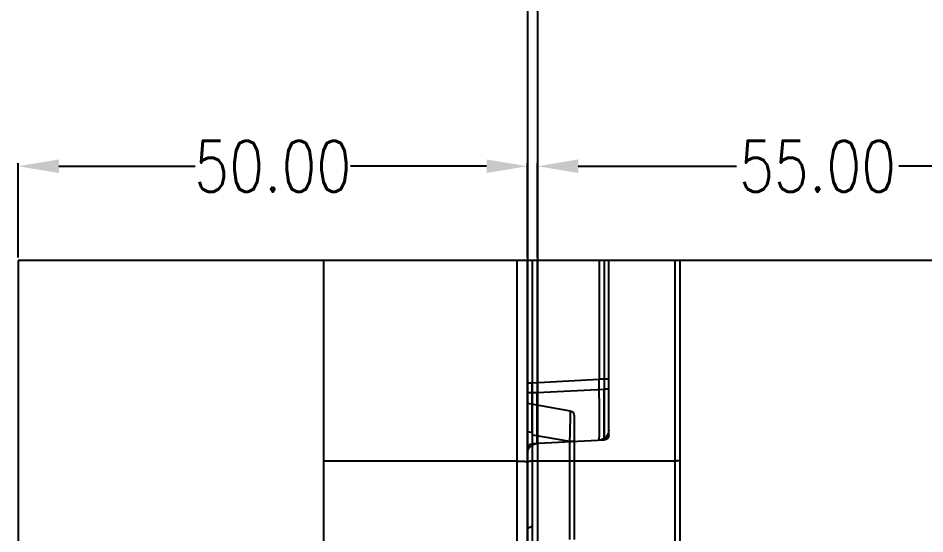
# Model space of a CAD drawing. Header units: millimetres. Extents: x 29875 to 31218, y -21313 to -20364.
# Drawn here: x 30116.7 to 30205.7, y -20539.1 to -20488.4 of the extents above; entities that cross this region are included whole.
import ezdxf

# ---------------------------------------------------------------- set-up
doc = ezdxf.new("R2010")
doc.units = ezdxf.units.MM
doc.header["$LTSCALE"] = 8
doc.layers.get('DEFPOINTS').update_dxf_attribs({"color": 6})
doc.layers.add('Cav-cor', color=30, linetype='Continuous')
doc.layers.add('WT', color=4, linetype='Continuous')
doc.layers.add('dim', color=3, linetype='Continuous', lineweight=15)
doc.styles.get("Standard").update_dxf_attribs({"font": 'txt.shx', "width": 0.8, "bigfont": 'chineset.shx'})
doc.dimstyles.new('ISO-25', dxfattribs={"dimtxt": 5, "dimasz": 4, "dimexe": 0.3, "dimexo": 0.3, "dimtad": 0, "dimzin": 1, "dimdsep": 46, "dimtxsty": 'Standard', "dimcen": 0, "dimclrd": 3, "dimclre": 3, "dimclrt": 3, "dimazin": 0, "dimtfac": 1, "dimtofl": 0, "dimtmove": 0, "dimatfit": 0, "dimfxl": 0, "dimarcsym": 0})

# ---------------------------------------------------------------- blocks, each defined once
blk = doc.blocks.new('*D26986')
at = {"layer": 'DEFPOINTS', "color": 0}
for p in [(30166.706, -20502.974), (30116.706, -20512.239), (30166.706, -20512.239)]:
    blk.add_point(p, dxfattribs=at)
at = {"layer": 'dim', "color": 3, "lineweight": -2}
for p, q in [((30116.706, -20511.939), (30116.706, -20502.674)), ((30120.706, -20502.974), (30134.081, -20502.974)), ((30162.706, -20502.974), (30149.331, -20502.974)), ((30166.706, -20511.939), (30166.706, -20502.674))]:
    blk.add_line(p, q, dxfattribs=at)
at = {"layer": 'dim', "color": 3}
for points in [[(30120.706, -20502.308), (30120.706, -20503.641), (30116.706, -20502.974)], [(30162.706, -20503.641), (30162.706, -20502.308), (30166.706, -20502.974)]]:
    blk.add_solid(points, dxfattribs=at)
at = {"layer": 'dim', "color": 3, "insert": (30141.706, -20502.974), "char_height": 5, "attachment_point": 5}
blk.add_mtext('50.00', dxfattribs=at)
blk = doc.blocks.new('*D26987')
at = {"layer": 'DEFPOINTS', "color": 0}
for p in [(30222.706, -20502.974), (30167.706, -20512.239), (30222.706, -20512.239)]:
    blk.add_point(p, dxfattribs=at)
at = {"layer": 'dim', "color": 3, "lineweight": -2}
for p, q in [((30167.706, -20511.939), (30167.706, -20502.674)), ((30171.706, -20502.974), (30187.248, -20502.974)), ((30218.706, -20502.974), (30203.164, -20502.974)), ((30222.706, -20511.939), (30222.706, -20502.674))]:
    blk.add_line(p, q, dxfattribs=at)
at = {"layer": 'dim', "color": 3}
for points in [[(30171.706, -20502.308), (30171.706, -20503.641), (30167.706, -20502.974)], [(30218.706, -20503.641), (30218.706, -20502.308), (30222.706, -20502.974)]]:
    blk.add_solid(points, dxfattribs=at)
at = {"layer": 'dim', "color": 3, "insert": (30195.206, -20502.974), "char_height": 5, "attachment_point": 5}
blk.add_mtext('55.00', dxfattribs=at)
blk = doc.blocks.new('20160903.150404')
at = {"layer": 'Cav-cor', "color": 241}
for p, q in [((-15, 161.788), (-15, 191.051)), ((-14.5, 162.288), (-14.5, 191.051)), ((-8, 173.945), (-8, 191.051)), ((-7.526, 191.051), (-7.526, 178.439)), ((-7.052, 191.051), (-7.052, 179.412)), ((-1, 191.051), (-1, 162.288)), ((-0.948, 191.051), (-0.948, 178.094)), ((-0.474, 191.051), (-0.474, 179.068)), ((0, 172.577), (0, 191.051)), ((1, 162.288), (1, 191.051)), ((20, 160.527), (20, 191.051)), ((-8, 179.412), (-7.052, 179.412)), ((-0.474, 179.068), (-7.052, 179.412)), ((0, 179.068), (-0.474, 179.068)), ((-8, 178.439), (-7.526, 178.439)), ((-0.948, 178.094), (-7.526, 178.439)), ((0, 178.094), (-0.948, 178.094)), ((0, 177.051), (-4.187, 176.313)), ((-0.51, 163.232), (-0.51, 176.961)), ((-0.466, 176.959), (-0.467, 177.041)), ((-4.6, 175.82), (-4.6, 163.671)), ((-0.51, 173.961), (-4.144, 173.32)), ((0, 174.269), (-0.51, 174.179)), ((-0.464, 174.176), (-0.464, 174.207)), ((-7.531, 173.569), (-7.531, 173.557)), ((-7.526, 173.445), (-0.474, 173.076)), ((-4.144, 173.32), (-4.6, 173.32)), ((-4.144, 173.32), (-4.144, 163.679)), ((0, 147.797), (0, 172.577)), ((-14.5, 171.385), (-1, 171.385)), ((1, 171.385), (20, 171.385))]:
    blk.add_line(p, q, dxfattribs=at)
for centre, radius, start, end in [((-4.1, 175.82), 0.5, 99.99965, 179.99798), ((-589.464, 174.98), 589.001, 359.92481, 0.19258), ((-7, 174.419), 1, 180, 267), ((-7.5, 173.945), 0.5, 180, 267), ((-1, 172.102), 1, 0, 87), ((-0.5, 172.577), 0.5, 0, 87), ((-1.518, 162.711), 2.523, 53.02209, 66.45931), ((-1.513, 162.72), 2.513, 52.99417, 66.48724)]:
    blk.add_arc(centre, radius, start, end, dxfattribs=at)
for points, knots in [([(-7.052, 173.421), (-7.053, 173.421), (-7.054, 173.424), (-7.055, 173.429), (-7.056, 173.438), (-7.058, 173.457), (-7.06, 173.491), (-7.062, 173.541), (-7.064, 173.605), (-7.065, 173.684), (-7.067, 173.776), (-7.069, 173.926), (-7.071, 174.145), (-7.073, 174.447), (-7.074, 174.796), (-7.074, 175.189), (-7.074, 175.624), (-7.073, 176.094), (-7.071, 176.597), (-7.067, 177.317), (-7.062, 178.259), (-7.056, 179.023), (-7.052, 179.412)], [0, 0, 0, 0, 0.000377, 0.001313, 0.002839, 0.00496, 0.010986, 0.01939, 0.03015, 0.043242, 0.058637, 0.076298, 0.118243, 0.16868, 0.227125, 0.293014, 0.365717, 0.444528, 0.52869, 0.617393, 0.804944, 1, 1, 1, 1]), ([(-0.474, 179.068), (-0.472, 178.678), (-0.469, 177.914), (-0.466, 176.972), (-0.465, 176.252), (-0.464, 175.749), (-0.463, 175.277), (-0.463, 174.843), (-0.463, 174.449), (-0.464, 174.1), (-0.464, 173.839), (-0.465, 173.654), (-0.466, 173.535), (-0.467, 173.43), (-0.467, 173.338), (-0.468, 173.259), (-0.469, 173.195), (-0.47, 173.15), (-0.471, 173.122), (-0.471, 173.106), (-0.472, 173.093), (-0.472, 173.084), (-0.473, 173.08), (-0.473, 173.076), (-0.474, 173.076)], [0, 0, 0, 0, 0.195077, 0.382725, 0.471486, 0.555711, 0.634584, 0.707338, 0.773261, 0.831719, 0.882145, 0.904192, 0.924057, 0.941694, 0.95706, 0.97012, 0.980844, 0.989206, 0.992497, 0.995192, 0.997288, 0.998786, 0.999687, 1, 1, 1, 1]), ([(-0.467, 177.041), (-0.467, 177.205), (-0.469, 177.881), (-0.472, 178.556), (-0.474, 179.068)], [0, 0, 0, 0, 0.243481, 1, 1, 1, 1]), ([(-7.531, 173.557), (-7.531, 173.57), (-7.532, 173.604), (-7.533, 173.664), (-7.533, 173.741), (-7.535, 173.866), (-7.536, 174.049), (-7.536, 174.3), (-7.537, 174.591), (-7.537, 174.919), (-7.537, 175.281), (-7.536, 175.673), (-7.535, 176.092), (-7.534, 176.692), (-7.531, 177.477), (-7.528, 178.114), (-7.526, 178.439)], [0, 0, 0, 0, 0.007733, 0.021115, 0.036857, 0.054917, 0.09782, 0.149417, 0.209213, 0.27663, 0.351021, 0.431667, 0.517791, 0.60856, 0.800466, 1, 1, 1, 1]), ([(-7.526, 178.439), (-7.529, 177.888), (-7.533, 176.85), (-7.537, 175.439), (-7.537, 174.367), (-7.535, 173.782), (-7.531, 173.569)], [0, 0, 0, 0, 0.33897, 0.639915, 0.868841, 1, 1, 1, 1]), ([(-0.948, 178.094), (-0.944, 177.769), (-0.938, 177.132), (-0.933, 176.347), (-0.929, 175.746), (-0.927, 175.327), (-0.926, 174.935), (-0.926, 174.573), (-0.926, 174.245), (-0.927, 173.954), (-0.929, 173.703), (-0.931, 173.52), (-0.933, 173.395), (-0.935, 173.318), (-0.936, 173.253), (-0.938, 173.2), (-0.94, 173.158), (-0.942, 173.131), (-0.944, 173.115), (-0.945, 173.107), (-0.946, 173.103), (-0.947, 173.101), (-0.948, 173.101)], [0, 0, 0, 0, 0.195128, 0.382789, 0.471551, 0.555768, 0.634623, 0.707355, 0.773255, 0.831691, 0.882097, 0.92399, 0.941619, 0.956977, 0.970028, 0.980746, 0.989106, 0.995089, 0.997188, 0.998695, 0.999617, 1, 1, 1, 1]), ([(-4.187, 176.313), (-4.188, 176.313), (-4.189, 176.306), (-4.191, 176.296), (-4.192, 176.277), (-4.194, 176.252), (-4.195, 176.219), (-4.196, 176.162), (-4.197, 176.074), (-4.197, 175.948), (-4.196, 175.797), (-4.194, 175.622), (-4.191, 175.425), (-4.188, 175.208), (-4.182, 174.884), (-4.173, 174.447), (-4.159, 173.894), (-4.149, 173.514), (-4.144, 173.32)], [0, 0, 0, 0, 0.001476, 0.005238, 0.011362, 0.019853, 0.030705, 0.04389, 0.077127, 0.11927, 0.169895, 0.228519, 0.294548, 0.367338, 0.446164, 0.618789, 0.805757, 1, 1, 1, 1]), ([(-7.531, 173.557), (-7.531, 173.541), (-7.53, 173.518), (-7.529, 173.491), (-7.529, 173.475), (-7.528, 173.463), (-7.528, 173.453), (-7.527, 173.449), (-7.527, 173.446), (-7.526, 173.445)], [0, 0, 0, 0, 0.435405, 0.606909, 0.747438, 0.856952, 0.935437, 0.982939, 1, 1, 1, 1]), ([(-15, 171.429), (-15, 171.425), (-14.983, 171.417), (-14.958, 171.411), (-14.91, 171.403), (-14.849, 171.397), (-14.774, 171.392), (-14.656, 171.387), (-14.564, 171.385), (-14.5, 171.385)], [0, 0, 0, 0, 0.025379, 0.083919, 0.176496, 0.300192, 0.450376, 0.621487, 1, 1, 1, 1]), ([(-1, 171.385), (-0.935, 171.385), (-0.807, 171.384), (-0.622, 171.379), (-0.451, 171.372), (-0.302, 171.361), (-0.179, 171.349), (-0.087, 171.335), (-0.032, 171.321), (-0.006, 171.309), (0, 171.301), (0, 171.298)], [0, 0, 0, 0, 0.192693, 0.378187, 0.549144, 0.699257, 0.822814, 0.915311, 0.973816, 0.990316, 1, 1, 1, 1]), ([(1, 171.385), (0.935, 171.385), (0.807, 171.384), (0.622, 171.379), (0.451, 171.372), (0.302, 171.361), (0.179, 171.349), (0.087, 171.335), (0.032, 171.321), (0.006, 171.309), (0, 171.301), (0, 171.298)], [0, 0, 0, 0, 0.192693, 0.378187, 0.549144, 0.699257, 0.822814, 0.915311, 0.973816, 0.990316, 1, 1, 1, 1])]:
    blk.add_open_spline(points, degree=3, knots=knots, dxfattribs=at)

msp = doc.modelspace()

# ---------------------------------------------------------------- linework, layer by layer
at = {"linetype": 'Continuous'}
for p, q in [((30166.706, -20420.239), (30166.706, -20512.239)), ((30167.706, -20420.239), (30167.706, -20512.239))]:
    msp.add_line(p, q, dxfattribs=at)
at = {"layer": 'Cav-cor', "color": 241}
for p, q in [((30116.706, -20512.239), (30116.706, -20722.239)), ((30222.706, -20512.239), (30116.706, -20512.239)), ((30166.706, -20512.239), (30166.706, -20722.239))]:
    msp.add_line(p, q, dxfattribs=at)

# ---------------------------------------------------------------- block references
at = {"layer": 'WT', "xscale": -1}
msp.add_blockref('20160903.150404', (30166.706, -20703.29), dxfattribs=at)

# ---------------------------------------------------------------- dimensions: what is measured, and where the dimension line sits
at = {"layer": 'dim'}
for base, p1, p2, picture, middle in [((30166.706, -20502.974), (30116.706, -20512.239), (30166.706, -20512.239), '*D26986', (30141.706, -20502.974)), ((30222.706, -20502.974), (30167.706, -20512.239), (30222.706, -20512.239), '*D26987', (30195.206, -20502.974))]:
    dim = msp.add_linear_dim(base=base, p1=p1, p2=p2, dimstyle='ISO-25', dxfattribs=at)
    dim.commit()
    dim.dimension.update_dxf_attribs({"geometry": picture, "text_midpoint": middle})

doc.saveas('drawing.dxf')
